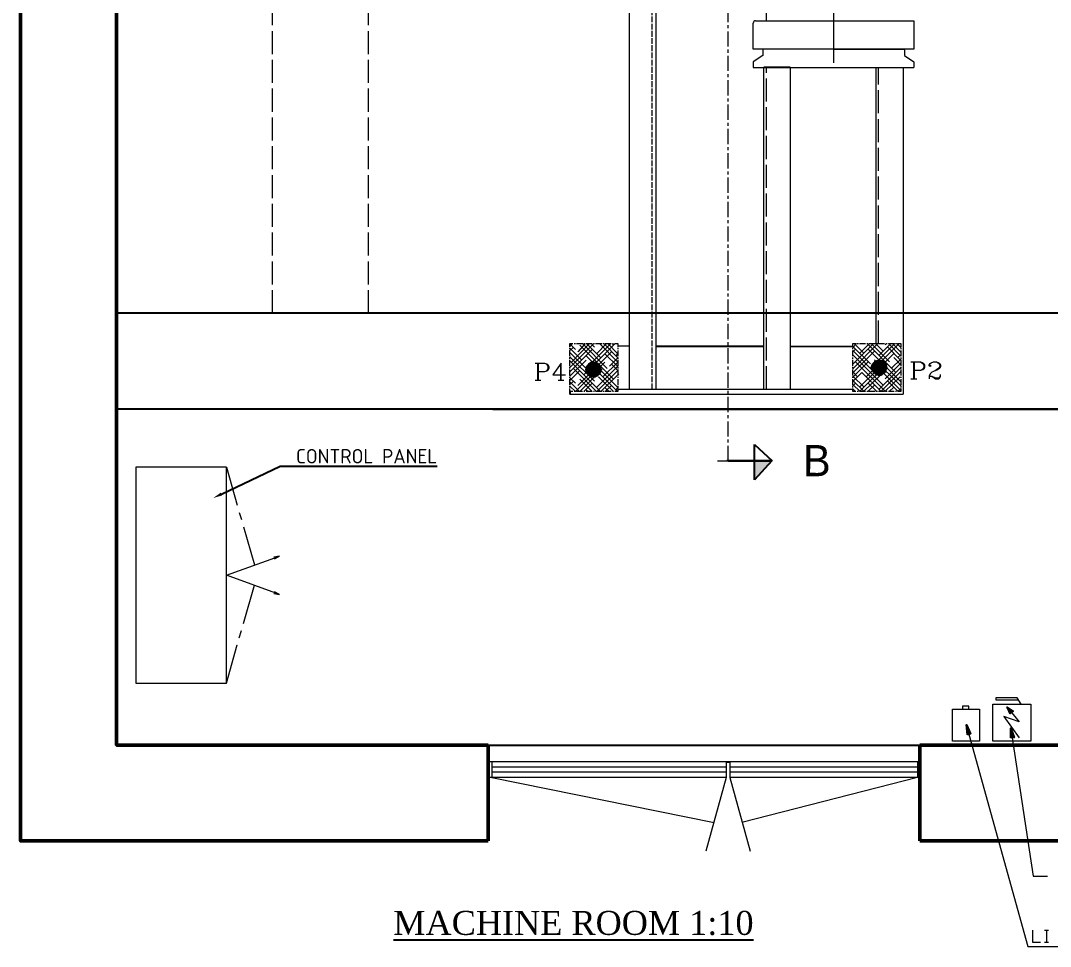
# Model space of a CAD drawing. Header units: millimetres. Extents: x -665 to 1025160, y -28012 to 4210.
# Drawn here: x 17002 to 19149, y -3824 to -1895 of the extents above; entities that cross this region are included whole.
import ezdxf
from ezdxf import colors
from ezdxf.entities.mleader import LeaderData, LeaderLine
from ezdxf.math import Vec2, Vec3

# ---------------------------------------------------------------- set-up
doc = ezdxf.new("R2010")
doc.units = ezdxf.units.MM
doc.linetypes.add('$0$ACAD_ISO02W100', pattern=[15, 12, -3])
doc.linetypes.add('$0$CENTER', pattern=[50.8, 31.75, -6.35, 6.35, -6.35])
for name, color, linetype, lineweight in [('$0$Car', 3, 'Continuous', 18), ('$0$CL', 2, '$0$CENTER', 0), ('$0$DL', 8, '$0$ACAD_ISO02W100', 0), ('$0$Wall', 1, 'Continuous', 50)]:
    doc.layers.add(name, color=color, linetype=linetype, lineweight=lineweight)
doc.styles.add('$0$nassar2', font='cent.shx', dxfattribs={"height": 60})

msp = doc.modelspace()

# ---------------------------------------------------------------- hatches: boundary and pattern name
at = {"layer": '$0$Car', "lineweight": 25, "ltscale": 4, "transparency": 16777216}
h = msp.add_hatch(color=256, dxfattribs=at)
h.dxf.hatch_style = 1
h.paths.add_polyline_path([(18531.899, -2812.181), (18532.007, -2851.569), (18568.429, -2812.08)])
at = {"true_color": 0x000007}
h = msp.add_hatch(color=7, dxfattribs=at)
h.paths.add_polyline_path([(18183.378, -2628.815), (18183.378, -2614.595), (18181.798, -2625.655)])
h.paths.add_polyline_path([(18183.378, -2614.595), (18181.798, -2625.655), (18181.798, -2617.228)])
h = msp.add_hatch(color=7, dxfattribs=at)
h.paths.add_polyline_path([(18181.798, -2625.655), (18181.798, -2617.228), (18181.798, -2623.022)])
h.paths.add_polyline_path([(18181.798, -2617.228), (18181.798, -2623.022), (18181.798, -2620.388)])
h = msp.add_hatch(color=7, dxfattribs=at)
h.paths.add_polyline_path([(18184.958, -2630.922), (18184.958, -2612.488), (18183.378, -2628.815)])
h.paths.add_polyline_path([(18184.958, -2612.488), (18183.378, -2628.815), (18183.378, -2614.595)])
h = msp.add_hatch(color=7, dxfattribs=at)
h.paths.add_polyline_path([(18186.538, -2633.029), (18186.538, -2610.381), (18184.958, -2630.922)])
h.paths.add_polyline_path([(18186.538, -2610.381), (18184.958, -2630.922), (18184.958, -2612.488)])
h = msp.add_hatch(color=7, dxfattribs=at)
h.paths.add_polyline_path([(18189.171, -2634.609), (18189.171, -2608.801), (18186.538, -2633.029)])
h.paths.add_polyline_path([(18189.171, -2608.801), (18186.538, -2633.029), (18186.538, -2610.381)])
h = msp.add_hatch(color=7, dxfattribs=at)
h.paths.add_polyline_path([(18191.805, -2635.662), (18191.805, -2607.221), (18189.171, -2634.609)])
h.paths.add_polyline_path([(18191.805, -2607.221), (18189.171, -2634.609), (18189.171, -2608.801)])
h = msp.add_hatch(color=7, dxfattribs=at)
h.paths.add_polyline_path([(18194.438, -2636.189), (18194.438, -2606.695), (18191.805, -2635.662)])
h.paths.add_polyline_path([(18194.438, -2606.695), (18191.805, -2635.662), (18191.805, -2607.221)])
h = msp.add_hatch(color=7, dxfattribs=at)
h.paths.add_polyline_path([(18197.072, -2636.716), (18197.072, -2606.695), (18194.438, -2636.189)])
h.paths.add_polyline_path([(18197.072, -2606.695), (18194.438, -2636.189), (18194.438, -2606.695)])
h = msp.add_hatch(color=7, dxfattribs=at)
h.paths.add_polyline_path([(18200.232, -2636.189), (18200.232, -2607.221), (18197.072, -2636.716)])
h.paths.add_polyline_path([(18200.232, -2607.221), (18197.072, -2636.716), (18197.072, -2606.695)])
h = msp.add_hatch(color=7, dxfattribs=at)
h.paths.add_polyline_path([(18202.865, -2635.136), (18202.865, -2608.275), (18200.232, -2636.189)])
h.paths.add_polyline_path([(18202.865, -2608.275), (18200.232, -2636.189), (18200.232, -2607.221)])
h = msp.add_hatch(color=7, dxfattribs=at)
h.paths.add_polyline_path([(18205.499, -2633.556), (18205.499, -2609.328), (18202.865, -2635.136)])
h.paths.add_polyline_path([(18205.499, -2609.328), (18202.865, -2635.136), (18202.865, -2608.275)])
h = msp.add_hatch(color=7, dxfattribs=at)
h.paths.add_polyline_path([(18207.079, -2631.976), (18207.079, -2610.908), (18205.499, -2633.556)])
h.paths.add_polyline_path([(18207.079, -2610.908), (18205.499, -2633.556), (18205.499, -2609.328)])
h = msp.add_hatch(color=7, dxfattribs=at)
h.paths.add_polyline_path([(18209.185, -2629.869), (18209.185, -2613.541), (18207.079, -2631.976)])
h.paths.add_polyline_path([(18209.185, -2613.541), (18207.079, -2631.976), (18207.079, -2610.908)])
h = msp.add_hatch(color=7, dxfattribs=at)
h.paths.add_polyline_path([(18210.239, -2627.235), (18210.239, -2616.175), (18209.185, -2629.869)])
h.paths.add_polyline_path([(18210.239, -2616.175), (18209.185, -2629.869), (18209.185, -2613.541)])
h = msp.add_hatch(color=7, dxfattribs=at)
h.paths.add_polyline_path([(18211.292, -2624.602), (18211.292, -2618.808), (18210.239, -2627.235)])
h.paths.add_polyline_path([(18211.292, -2618.808), (18210.239, -2627.235), (18210.239, -2616.175)])
for points in [[(18211.819, -2621.442), (18211.292, -2624.602), (18211.292, -2618.808)], [(18806.451, -2617.755), (18806.451, -2620.388), (18806.451, -2614.595)], [(19062.689, -3334.15), (19065.849, -3334.15), (19066.376, -3334.15)], [(19065.849, -3334.15), (19071.116, -3334.15), (19066.376, -3334.15)], [(18975.785, -3383.132), (18973.679, -3362.591), (18982.106, -3381.025)], [(19066.376, -3389.452), (19066.376, -3369.438), (19073.223, -3388.399)]]:
    msp.add_hatch(color=7, dxfattribs=at).paths.add_polyline_path(points)
h = msp.add_hatch(color=7, dxfattribs=at)
h.paths.add_polyline_path([(18777.483, -2621.968), (18777.483, -2613.541), (18776.429, -2619.335)])
h.paths.add_polyline_path([(18777.483, -2613.541), (18776.429, -2619.335), (18776.429, -2616.175)])
h = msp.add_hatch(color=7, dxfattribs=at)
h.paths.add_polyline_path([(18778.536, -2624.602), (18778.536, -2610.908), (18777.483, -2621.968)])
h.paths.add_polyline_path([(18778.536, -2610.908), (18777.483, -2621.968), (18777.483, -2613.541)])
h = msp.add_hatch(color=7, dxfattribs=at)
h.paths.add_polyline_path([(18780.116, -2626.709), (18780.116, -2608.275), (18778.536, -2624.602)])
h.paths.add_polyline_path([(18780.116, -2608.275), (18778.536, -2624.602), (18778.536, -2610.908)])
h = msp.add_hatch(color=7, dxfattribs=at)
h.paths.add_polyline_path([(18782.223, -2628.815), (18782.223, -2606.168), (18780.116, -2626.709)])
h.paths.add_polyline_path([(18782.223, -2606.168), (18780.116, -2626.709), (18780.116, -2608.275)])
h = msp.add_hatch(color=7, dxfattribs=at)
h.paths.add_polyline_path([(18783.803, -2630.396), (18783.803, -2604.588), (18782.223, -2628.815)])
h.paths.add_polyline_path([(18783.803, -2604.588), (18782.223, -2628.815), (18782.223, -2606.168)])
h = msp.add_hatch(color=7, dxfattribs=at)
h.paths.add_polyline_path([(18786.963, -2631.976), (18786.963, -2603.534), (18783.803, -2630.396)])
h.paths.add_polyline_path([(18786.963, -2603.534), (18783.803, -2630.396), (18783.803, -2604.588)])
h = msp.add_hatch(color=7, dxfattribs=at)
h.paths.add_polyline_path([(18789.597, -2632.502), (18789.597, -2603.008), (18786.963, -2631.976)])
h.paths.add_polyline_path([(18789.597, -2603.008), (18786.963, -2631.976), (18786.963, -2603.534)])
h = msp.add_hatch(color=7, dxfattribs=at)
h.paths.add_polyline_path([(18792.23, -2632.502), (18792.23, -2602.481), (18789.597, -2632.502)])
h.paths.add_polyline_path([(18792.23, -2602.481), (18789.597, -2632.502), (18789.597, -2603.008)])
h = msp.add_hatch(color=7, dxfattribs=at)
h.paths.add_polyline_path([(18795.39, -2632.502), (18795.39, -2603.008), (18792.23, -2632.502)])
h.paths.add_polyline_path([(18795.39, -2603.008), (18792.23, -2632.502), (18792.23, -2602.481)])
h = msp.add_hatch(color=7, dxfattribs=at)
h.paths.add_polyline_path([(18798.024, -2631.449), (18798.024, -2604.061), (18795.39, -2632.502)])
h.paths.add_polyline_path([(18798.024, -2604.061), (18795.39, -2632.502), (18795.39, -2603.008)])
h = msp.add_hatch(color=7, dxfattribs=at)
h.paths.add_polyline_path([(18800.13, -2629.869), (18800.13, -2605.114), (18798.024, -2631.449)])
h.paths.add_polyline_path([(18800.13, -2605.114), (18798.024, -2631.449), (18798.024, -2604.061)])
h = msp.add_hatch(color=7, dxfattribs=at)
h.paths.add_polyline_path([(18802.764, -2627.762), (18802.764, -2607.221), (18800.13, -2629.869)])
h.paths.add_polyline_path([(18802.764, -2607.221), (18800.13, -2629.869), (18800.13, -2605.114)])
h = msp.add_hatch(color=7, dxfattribs=at)
h.paths.add_polyline_path([(18804.344, -2625.655), (18804.344, -2609.855), (18802.764, -2627.762)])
h.paths.add_polyline_path([(18804.344, -2609.855), (18802.764, -2627.762), (18802.764, -2607.221)])
h = msp.add_hatch(color=7, dxfattribs=at)
h.paths.add_polyline_path([(18805.397, -2623.022), (18805.397, -2611.961), (18804.344, -2625.655)])
h.paths.add_polyline_path([(18805.397, -2611.961), (18804.344, -2625.655), (18804.344, -2609.855)])
h = msp.add_hatch(color=7, dxfattribs=at)
h.paths.add_polyline_path([(18806.451, -2620.388), (18806.451, -2614.595), (18805.397, -2623.022)])
h.paths.add_polyline_path([(18806.451, -2614.595), (18805.397, -2623.022), (18805.397, -2611.961)])
h = msp.add_hatch(color=7, dxfattribs=at)
h.paths.add_polyline_path([(19071.116, -3334.15), (19059.002, -3325.723), (19065.849, -3334.15)])
h.paths.add_polyline_path([(19059.002, -3325.723), (19065.849, -3334.15), (19062.689, -3334.15)])
h = msp.add_hatch(color=7, dxfattribs=at)
h.paths.add_polyline_path([(19062.689, -3334.15), (19066.376, -3334.15)])
h.paths.add_polyline_path([(19062.689, -3334.15), (19066.376, -3334.15), (19064.796, -3338.89)])

# ---------------------------------------------------------------- linework, layer by layer
at = {"layer": '$0$Car', "lineweight": 25, "ltscale": 4}
for p, q in [((18532.007, -2851.569), (18531.805, -2778.067)), ((18531.805, -2778.067), (18568.546, -2811.954)), ((18565.823, -2812.08), (18474.643, -2812.331)), ((18477.25, -2812.331), (18568.429, -2812.08)), ((18568.429, -2812.08), (18532.007, -2851.569))]:
    msp.add_line(p, q, dxfattribs=at)
at = {"layer": '$0$Car', "ltscale": 4}
msp.add_line((18455.111, -2812.181), (18531.899, -2812.181), dxfattribs=at)
at = {"layer": '$0$CL'}
msp.add_line((18476.91, -2812.325), (18476.91, -405.67), dxfattribs=at)
at = {"layer": '$0$DL', "ltscale": 4}
for p, q in [((17526.91, -2504.378), (17526.91, -704.378)), ((17726.91, -2504.378), (17726.91, -704.378)), ((18790.69, -2567.72), (18790.69, -1992.231))]:
    msp.add_line(p, q, dxfattribs=at)
at = {"layer": '$0$DL'}
msp.add_lwpolyline([(18318.404, -2663.05), (18319.178, -545.717)], dxfattribs=at)
at = {"layer": '$0$DL', "ltscale": 4}
msp.add_lwpolyline([(18556.927, -2663.05), (18556.927, -1992.231)], dxfattribs=at)
at = {"layer": '$0$Wall'}
for p, q in [((17976.819, -3404.378), (17976.819, -3604.378)), ((18876.93, -3404.378), (18876.93, -3604.378)), ((18876.93, -3604.378), (19751.91, -3604.378))]:
    msp.add_line(p, q, dxfattribs=at)
for points in [[(19751.91, -3604.378), (19951.91, -3604.378), (19951.91, -500.676), (17001.91, -500.676), (17001.91, -3604.378), (17976.91, -3604.378)], [(18876.93, -3404.378), (19751.91, -3404.378), (19751.91, -704.378), (17201.91, -704.378), (17201.91, -3404.378), (17976.91, -3404.378)]]:
    msp.add_lwpolyline(points, dxfattribs=at)
for p, q in [((18606.435, -1992.231), (18551.66, -1992.231)), ((18326.637, -2572.986), (18551.66, -2573.275)), ((18606.435, -2573.346), (18736.928, -2573.513)), ((18147.036, -2667.79), (18147.036, -2673.057)), ((17976.819, -3404.378), (18876.93, -3404.378)), ((18472.959, -3439.524), (18480.86, -3439.524))]:
    msp.add_line(p, q)
at = {"color": 7, "linetype": 'Continuous', "lineweight": 20}
for points in [[(18271.528, -2663.05), (18271.703, -545.717)], [(18327.114, -545.717), (18326.344, -2663.05)], [(18551.66, -2663.05), (18551.66, -1992.231)], [(18606.435, -1992.231), (18606.435, -2663.05)], [(18785.91, -2567.72), (18785.91, -1992.231)], [(18842.305, -1992.231), (18842.305, -2673.057), (18842.305, -2673.057)], [(18271.861, -2572.986), (18247.107, -2572.986)], [(18095.525, -2608.897), (18095.656, -2608.766)], [(18079.724, -2624.698), (18081.304, -2623.118)]]:
    msp.add_lwpolyline(points, dxfattribs=at)
at = {"color": 7, "linetype": 'Continuous', "lineweight": 20, "true_color": 0x000007}
for points in [[(18556.966, -1894.794), (18556.966, -1793.669), (18556.966, -1793.669)], [(18696.539, -1868.986), (18696.539, -1931.135), (18696.539, -1931.135)], [(18529.052, -1954.31), (18529.052, -1899.534), (18529.052, -1899.534)], [(18534.319, -1894.794), (18536.952, -1894.794), (18536.952, -1894.794)], [(18536.952, -1894.794), (18856.652, -1894.794), (18856.652, -1894.794)], [(18856.652, -1894.794), (18864.026, -1894.794), (18864.026, -1894.794)], [(18864.026, -1894.794), (18864.026, -1954.31), (18864.026, -1954.31)], [(18696.539, -1913.249), (18696.539, -1982.772), (18696.539, -1982.772)], [(18696.539, -1943.776), (18696.539, -1956.416), (18696.539, -1956.416)], [(18864.026, -1954.31), (18529.052, -1954.31), (18529.052, -1954.31)], [(18549.593, -1967.477), (18529.052, -1980.644), (18529.052, -1980.644)], [(18549.593, -1954.31), (18549.593, -1967.477), (18549.593, -1967.477)], [(18696.539, -1954.31), (18549.593, -1954.31), (18549.593, -1954.31)], [(18696.539, -1954.31), (18844.538, -1954.31), (18844.538, -1954.31)], [(18844.538, -1954.31), (18844.538, -1967.477), (18864.026, -1980.644)], [(18529.052, -1980.644), (18529.052, -1992.231), (18529.052, -1992.231)], [(18529.052, -1992.231), (18864.026, -1992.231), (18864.026, -1992.231)], [(18864.026, -1980.644), (18864.026, -1992.231), (18864.026, -1992.231)], [(18197.072, -2567.72), (18147.036, -2617.755), (18147.036, -2617.755)], [(18152.83, -2567.72), (18147.036, -2573.513), (18147.036, -2573.513)], [(18147.036, -2574.566), (18147.036, -2567.72), (18147.036, -2567.72)], [(18147.036, -2567.72), (18153.356, -2567.72), (18153.356, -2567.72)], [(18147.036, -2568.246), (18158.623, -2579.833), (18158.623, -2579.833)], [(18154.41, -2575.093), (18147.036, -2582.467), (18147.036, -2582.467)], [(18188.118, -2567.72), (18150.196, -2606.168), (18150.196, -2606.168)], [(18155.99, -2567.72), (18158.623, -2567.72), (18158.623, -2567.72)], [(18160.73, -2567.72), (18173.371, -2567.72), (18173.371, -2567.72)], [(18179.164, -2567.72), (18163.364, -2584.574), (18163.364, -2584.574)], [(18167.577, -2570.88), (18238.153, -2641.983), (18238.153, -2641.983)], [(18173.371, -2567.72), (18224.986, -2619.335), (18224.986, -2619.335)], [(18176.004, -2567.72), (18178.111, -2567.72), (18178.111, -2567.72)], [(18241.313, -2567.72), (18176.531, -2633.029), (18176.531, -2633.029)], [(18180.744, -2567.72), (18193.385, -2567.72), (18193.385, -2567.72)], [(18181.798, -2567.72), (18211.819, -2597.741), (18211.819, -2597.741)], [(18232.36, -2567.72), (18189.698, -2610.908), (18189.698, -2610.908)], [(18191.278, -2567.72), (18198.652, -2575.093), (18198.652, -2575.093)], [(18196.018, -2567.72), (18198.652, -2567.72), (18198.652, -2567.72)], [(18200.758, -2567.72), (18213.399, -2567.72), (18213.399, -2567.72)], [(18223.406, -2567.72), (18202.865, -2588.787), (18202.865, -2588.787)], [(18208.659, -2567.72), (18247.107, -2606.168), (18247.107, -2606.168)], [(18216.032, -2567.72), (18218.666, -2567.72), (18218.666, -2567.72)], [(18217.612, -2567.72), (18247.107, -2597.741), (18247.107, -2597.741)], [(18220.773, -2567.72), (18233.413, -2567.72), (18233.413, -2567.72)], [(18226.566, -2567.72), (18247.107, -2588.787), (18247.107, -2588.787)], [(18235.52, -2567.72), (18238.153, -2570.88), (18238.153, -2570.88)], [(18236.047, -2567.72), (18238.153, -2567.72), (18238.153, -2567.72)], [(18240.787, -2567.72), (18247.107, -2567.72), (18247.107, -2567.72)], [(18247.107, -2567.72), (18247.107, -2574.566), (18247.107, -2574.566)], [(18789.07, -2567.72), (18736.928, -2620.388), (18736.928, -2620.388)], [(18744.828, -2567.72), (18736.928, -2576.147), (18736.928, -2576.147)], [(18736.928, -2567.72), (18743.248, -2567.72), (18743.248, -2567.72)], [(18736.928, -2574.566), (18736.928, -2567.72), (18736.928, -2567.72)], [(18736.928, -2573.513), (18773.796, -2609.855), (18773.796, -2609.855)], [(18780.116, -2567.72), (18737.981, -2609.855), (18737.981, -2609.855)], [(18740.088, -2567.72), (18760.629, -2588.26), (18760.629, -2588.26)], [(18745.881, -2567.72), (18748.515, -2567.72), (18748.515, -2567.72)], [(18771.689, -2567.72), (18751.148, -2588.26), (18751.148, -2588.26)], [(18751.148, -2567.72), (18763.262, -2567.72), (18763.262, -2567.72)], [(18833.312, -2567.72), (18764.842, -2636.716), (18764.842, -2636.716)], [(18765.896, -2567.72), (18768.002, -2567.72), (18768.002, -2567.72)], [(18766.949, -2567.72), (18826.465, -2627.762), (18826.465, -2627.762)], [(18770.636, -2567.72), (18783.276, -2567.72), (18783.276, -2567.72)], [(18775.376, -2567.72), (18813.298, -2605.641), (18813.298, -2605.641)], [(18824.358, -2567.72), (18778.009, -2614.595), (18778.009, -2614.595)], [(18784.33, -2567.72), (18800.13, -2583.52), (18800.13, -2583.52)], [(18785.91, -2567.72), (18788.543, -2567.72), (18788.543, -2567.72)], [(18790.65, -2567.72), (18803.29, -2567.72), (18803.29, -2567.72)], [(18815.931, -2567.72), (18791.177, -2592.474), (18791.177, -2592.474)], [(18806.977, -2567.72), (18804.344, -2570.353), (18804.344, -2570.353)], [(18805.924, -2567.72), (18808.557, -2567.72), (18808.557, -2567.72)], [(18809.084, -2574.566), (18836.999, -2603.008), (18836.999, -2603.008)], [(18811.191, -2567.72), (18836.999, -2594.054), (18836.999, -2594.054)], [(18811.191, -2567.72), (18823.305, -2567.72), (18823.305, -2567.72)], [(18819.618, -2567.72), (18836.999, -2585.627), (18836.999, -2585.627)], [(18825.938, -2567.72), (18828.045, -2567.72), (18828.045, -2567.72)], [(18828.572, -2567.72), (18836.999, -2576.147), (18836.999, -2576.147)], [(18830.678, -2567.72), (18836.999, -2567.72), (18836.999, -2567.72)], [(18836.999, -2567.72), (18836.999, -2574.566), (18836.999, -2574.566)], [(18147.036, -2579.307), (18147.036, -2576.673), (18147.036, -2576.673)], [(18147.036, -2577.2), (18171.791, -2601.954), (18171.791, -2601.954)], [(18193.911, -2579.833), (18147.036, -2626.709), (18147.036, -2626.709)], [(18147.036, -2594.054), (18147.036, -2581.94), (18147.036, -2581.94)], [(18147.036, -2586.154), (18184.958, -2624.075), (18184.958, -2624.075)], [(18147.036, -2595.107), (18198.652, -2646.196), (18198.652, -2646.196)], [(18147.036, -2599.321), (18147.036, -2596.687), (18147.036, -2596.687)], [(18233.94, -2584.574), (18163.364, -2655.15), (18163.364, -2655.15)], [(18180.744, -2593.001), (18247.107, -2659.363), (18247.107, -2659.363)], [(18220.246, -2588.787), (18247.107, -2615.648), (18247.107, -2615.648)], [(18247.107, -2597.741), (18229.726, -2615.122), (18229.726, -2615.122)], [(18247.107, -2588.26), (18242.894, -2593.001), (18242.894, -2593.001)], [(18247.107, -2576.673), (18247.107, -2579.307), (18247.107, -2579.307)], [(18247.107, -2581.94), (18247.107, -2594.054), (18247.107, -2594.054)], [(18247.107, -2596.687), (18247.107, -2599.321), (18247.107, -2599.321)], [(18736.928, -2579.307), (18736.928, -2576.673), (18736.928, -2576.673)], [(18742.721, -2579.307), (18736.928, -2584.574), (18736.928, -2584.574)], [(18736.928, -2594.054), (18736.928, -2581.94), (18736.928, -2581.94)], [(18736.928, -2582.467), (18786.963, -2632.502), (18786.963, -2632.502)], [(18782.223, -2583.52), (18736.928, -2628.815), (18736.928, -2628.815)], [(18736.928, -2591.421), (18800.13, -2654.097), (18800.13, -2654.097)], [(18736.928, -2599.321), (18736.928, -2596.687), (18736.928, -2596.687)], [(18822.251, -2588.26), (18751.148, -2658.837), (18751.148, -2658.837)], [(18769.056, -2579.307), (18836.999, -2647.25), (18836.999, -2647.25)], [(18822.251, -2596.687), (18836.999, -2611.961), (18836.999, -2611.961)], [(18836.999, -2590.894), (18830.678, -2596.687), (18830.678, -2596.687)], [(18836.999, -2576.673), (18836.999, -2579.307), (18836.999, -2579.307)], [(18836.999, -2581.94), (18836.999, -2594.054), (18836.999, -2594.054)], [(18836.999, -2596.687), (18836.999, -2599.321), (18836.999, -2599.321)], [(18074.457, -2608.371), (18094.471, -2608.371), (18099.211, -2609.951), (18101.318, -2611.531), (18102.898, -2615.218), (18102.898, -2619.958), (18101.318, -2623.645), (18099.211, -2625.225), (18094.471, -2626.805), (18081.304, -2626.805)], [(18079.724, -2608.371), (18079.724, -2643.659), (18079.724, -2643.659)], [(18081.304, -2608.371), (18081.304, -2643.659), (18081.304, -2643.659)], [(18094.471, -2608.371), (18097.631, -2609.951), (18099.211, -2611.531), (18101.318, -2615.218), (18101.318, -2619.958), (18099.211, -2623.645), (18097.631, -2625.225), (18094.471, -2626.805)], [(18129.233, -2643.659), (18129.233, -2608.371), (18111.325, -2633.125), (18137.66, -2633.125)], [(18127.653, -2611.531), (18127.653, -2643.659), (18127.653, -2643.659)], [(18147.036, -2614.595), (18147.036, -2601.428), (18147.036, -2601.428)], [(18180.744, -2601.954), (18147.036, -2635.662), (18147.036, -2635.662)], [(18147.036, -2603.534), (18211.292, -2667.79), (18211.292, -2667.79)], [(18147.036, -2619.335), (18147.036, -2616.702), (18147.036, -2616.702)], [(18154.41, -2619.335), (18202.338, -2667.79), (18202.338, -2667.79)], [(18220.246, -2606.168), (18159.15, -2667.79), (18159.15, -2667.79)], [(18193.911, -2615.122), (18246.58, -2667.79), (18246.58, -2667.79)], [(18196.545, -2621.442), (18196.545, -2603.534), (18196.545, -2603.534)], [(18247.107, -2615.122), (18202.865, -2659.363), (18202.865, -2659.363)], [(18247.107, -2606.168), (18216.032, -2637.242), (18216.032, -2637.242)], [(18233.94, -2610.908), (18247.107, -2624.075), (18247.107, -2624.075)], [(18247.107, -2601.428), (18247.107, -2614.595), (18247.107, -2614.595)], [(18247.107, -2616.702), (18247.107, -2619.335), (18247.107, -2619.335)], [(18736.928, -2614.595), (18736.928, -2601.428), (18736.928, -2601.428)], [(18769.056, -2605.641), (18736.928, -2637.769), (18736.928, -2637.769)], [(18736.928, -2619.335), (18736.928, -2616.702), (18736.928, -2616.702)], [(18742.721, -2605.641), (18804.871, -2667.79), (18804.871, -2667.79)], [(18809.084, -2609.855), (18751.148, -2667.79), (18751.148, -2667.79)], [(18791.703, -2617.755), (18773.796, -2617.755), (18773.796, -2617.755)], [(18782.223, -2601.428), (18836.999, -2655.677), (18836.999, -2655.677)], [(18802.764, -2619.862), (18802.764, -2606.695), (18789.597, -2606.695)], [(18836.999, -2617.228), (18791.177, -2663.577), (18791.177, -2663.577)], [(18791.703, -2635.662), (18791.703, -2617.755), (18791.703, -2599.848)], [(18791.703, -2617.755), (18809.611, -2617.755), (18809.611, -2617.755)], [(18836.999, -2608.275), (18804.344, -2640.929), (18804.344, -2640.929)], [(18836.999, -2599.848), (18817.511, -2618.808), (18817.511, -2618.808)], [(18835.418, -2618.808), (18836.999, -2620.388), (18836.999, -2620.388)], [(18836.999, -2601.428), (18836.999, -2614.595), (18836.999, -2614.595)], [(18836.999, -2616.702), (18836.999, -2619.335), (18836.999, -2619.335)], [(18858.037, -2605.616), (18878.051, -2605.616), (18883.318, -2607.722), (18884.898, -2609.303), (18886.478, -2612.463), (18886.478, -2617.203), (18884.898, -2620.89), (18883.318, -2622.47), (18878.051, -2624.05), (18864.883, -2624.05)], [(18863.303, -2605.616), (18863.303, -2640.904), (18863.303, -2640.904)], [(18864.883, -2605.616), (18864.883, -2640.904), (18864.883, -2640.904)], [(18878.051, -2605.616), (18881.211, -2607.722), (18883.318, -2609.303), (18884.898, -2612.463), (18884.898, -2617.203), (18883.318, -2620.89), (18881.211, -2622.47), (18878.051, -2624.05)], [(18898.065, -2612.463), (18900.172, -2614.043), (18898.065, -2615.623), (18896.485, -2614.043), (18896.485, -2612.463), (18898.065, -2609.303), (18900.172, -2607.722), (18904.912, -2605.616), (18911.232, -2605.616), (18916.499, -2607.722), (18918.079, -2609.303), (18919.659, -2612.463), (18919.659, -2615.623), (18918.079, -2618.783), (18913.339, -2622.47), (18904.912, -2625.63), (18901.752, -2627.21), (18898.065, -2630.897), (18896.485, -2635.637), (18896.485, -2640.904)], [(18911.232, -2605.616), (18914.919, -2607.722), (18916.499, -2609.303), (18918.079, -2612.463), (18918.079, -2615.623), (18916.499, -2618.783), (18911.232, -2622.47), (18904.912, -2625.63)], [(18147.036, -2634.082), (18147.036, -2621.968), (18147.036, -2621.968)], [(18167.577, -2624.075), (18147.036, -2644.616), (18147.036, -2644.616)], [(18147.036, -2639.349), (18147.036, -2636.716), (18147.036, -2636.716)], [(18147.036, -2638.823), (18158.623, -2650.41), (18158.623, -2650.41)], [(18207.079, -2628.815), (18168.104, -2667.79), (18168.104, -2667.79)], [(18178.637, -2621.442), (18196.545, -2621.442), (18196.545, -2639.876)], [(18196.545, -2621.442), (18214.452, -2621.442), (18214.452, -2621.442)], [(18247.107, -2624.075), (18203.392, -2667.79), (18203.392, -2667.79)], [(18207.079, -2637.242), (18238.153, -2667.79), (18238.153, -2667.79)], [(18247.107, -2633.029), (18211.819, -2667.79), (18211.819, -2667.79)], [(18247.107, -2621.968), (18247.107, -2634.082), (18247.107, -2634.082)], [(18247.107, -2633.029), (18249.214, -2630.922), (18249.214, -2630.922)], [(18247.107, -2636.716), (18247.107, -2639.349), (18247.107, -2639.349)], [(18736.928, -2634.082), (18736.928, -2621.968), (18736.928, -2621.968)], [(18736.928, -2626.709), (18746.935, -2636.716), (18746.935, -2636.716)], [(18755.888, -2627.762), (18736.928, -2646.723), (18736.928, -2646.723)], [(18736.928, -2635.662), (18760.629, -2658.837), (18760.629, -2658.837)], [(18736.928, -2639.349), (18736.928, -2636.716), (18736.928, -2636.716)], [(18755.888, -2627.762), (18795.917, -2667.79), (18795.917, -2667.79)], [(18795.39, -2632.502), (18759.575, -2667.79), (18759.575, -2667.79)], [(18795.39, -2623.549), (18836.999, -2665.157), (18836.999, -2665.157)], [(18836.999, -2626.182), (18795.39, -2667.79), (18795.39, -2667.79)], [(18835.418, -2636.716), (18803.817, -2667.79), (18803.817, -2667.79)], [(18836.999, -2621.968), (18836.999, -2634.082), (18836.999, -2634.082)], [(18836.999, -2636.716), (18836.999, -2639.349), (18836.999, -2639.349)], [(18896.485, -2637.744), (18898.065, -2635.637), (18901.752, -2635.637), (18909.652, -2639.324), (18914.919, -2639.324), (18918.079, -2637.744), (18919.659, -2635.637)], [(18901.752, -2635.637), (18909.652, -2640.904), (18916.499, -2640.904), (18918.079, -2639.324), (18919.659, -2635.637), (18919.659, -2632.477)], [(18074.457, -2643.659), (18086.571, -2643.659), (18086.571, -2643.659)], [(18122.912, -2643.659), (18134.5, -2643.659), (18134.5, -2643.659)], [(18147.036, -2654.097), (18147.036, -2641.983), (18147.036, -2641.983)], [(18154.41, -2646.196), (18147.036, -2653.043), (18147.036, -2653.043)], [(18147.036, -2647.776), (18167.05, -2667.79), (18167.05, -2667.79)], [(18147.036, -2656.73), (18158.623, -2667.79), (18158.623, -2667.79)], [(18147.036, -2659.363), (18147.036, -2656.73), (18147.036, -2656.73)], [(18147.036, -2667.79), (18147.036, -2661.47), (18147.036, -2661.47)], [(18167.577, -2641.983), (18193.911, -2667.79), (18193.911, -2667.79)], [(18193.911, -2650.41), (18176.531, -2667.79), (18176.531, -2667.79)], [(18220.246, -2659.363), (18229.2, -2667.79), (18229.2, -2667.79)], [(18233.94, -2655.15), (18220.773, -2667.79), (18220.773, -2667.79)], [(18247.107, -2659.363), (18242.894, -2664.104), (18242.894, -2664.104)], [(18247.107, -2641.983), (18247.107, -2654.097), (18247.107, -2654.097)], [(18247.107, -2656.73), (18247.107, -2659.363), (18247.107, -2659.363)], [(18247.107, -2661.47), (18247.107, -2667.79), (18247.107, -2667.79)], [(18736.928, -2654.097), (18736.928, -2641.983), (18736.928, -2641.983)], [(18736.928, -2644.616), (18760.629, -2667.79), (18760.629, -2667.79)], [(18742.721, -2649.883), (18736.928, -2655.677), (18736.928, -2655.677)], [(18736.928, -2653.043), (18752.202, -2667.79), (18752.202, -2667.79)], [(18736.928, -2659.363), (18736.928, -2656.73), (18736.928, -2656.73)], [(18736.928, -2667.79), (18736.928, -2661.47), (18736.928, -2661.47)], [(18736.928, -2661.997), (18742.721, -2667.79), (18742.721, -2667.79)], [(18782.223, -2654.097), (18768.529, -2667.79), (18768.529, -2667.79)], [(18769.056, -2649.883), (18786.963, -2667.79), (18786.963, -2667.79)], [(18809.084, -2645.669), (18831.732, -2667.79), (18831.732, -2667.79)], [(18822.251, -2658.837), (18812.771, -2667.79), (18812.771, -2667.79)], [(18836.999, -2661.47), (18830.678, -2667.79), (18830.678, -2667.79)], [(18836.999, -2641.983), (18836.999, -2654.097), (18836.999, -2654.097)], [(18836.999, -2656.73), (18836.999, -2659.363), (18836.999, -2659.363)], [(18836.999, -2661.47), (18836.999, -2667.79), (18836.999, -2667.79)], [(18858.037, -2640.904), (18870.15, -2640.904), (18870.15, -2640.904)], [(18147.036, -2665.684), (18149.67, -2667.79), (18149.67, -2667.79)], [(18153.356, -2667.79), (18147.036, -2667.79), (18147.036, -2667.79)], [(18147.036, -2673.057), (18842.265, -2673.057), (18842.265, -2673.057)], [(18158.623, -2667.79), (18155.99, -2667.79), (18155.99, -2667.79)], [(18173.371, -2667.79), (18160.73, -2667.79), (18160.73, -2667.79)], [(18178.111, -2667.79), (18176.004, -2667.79), (18176.004, -2667.79)], [(18180.744, -2664.104), (18184.958, -2667.79), (18184.958, -2667.79)], [(18193.385, -2667.79), (18180.744, -2667.79), (18180.744, -2667.79)], [(18198.652, -2667.79), (18196.018, -2667.79), (18196.018, -2667.79)], [(18213.399, -2667.79), (18200.758, -2667.79), (18200.758, -2667.79)], [(18218.666, -2667.79), (18216.032, -2667.79), (18216.032, -2667.79)], [(18233.413, -2667.79), (18220.773, -2667.79), (18220.773, -2667.79)], [(18238.153, -2667.79), (18236.047, -2667.79), (18236.047, -2667.79)], [(18247.107, -2667.79), (18240.787, -2667.79), (18240.787, -2667.79)], [(18247.107, -2663.05), (18736.928, -2663.05), (18736.928, -2663.05)], [(18743.248, -2667.79), (18736.928, -2667.79), (18736.928, -2667.79)], [(18748.515, -2667.79), (18745.881, -2667.79), (18745.881, -2667.79)], [(18763.262, -2667.79), (18751.148, -2667.79), (18751.148, -2667.79)], [(18768.002, -2667.79), (18765.896, -2667.79), (18765.896, -2667.79)], [(18783.276, -2667.79), (18770.636, -2667.79), (18770.636, -2667.79)], [(18788.543, -2667.79), (18785.91, -2667.79), (18785.91, -2667.79)], [(18803.29, -2667.79), (18790.65, -2667.79), (18790.65, -2667.79)], [(18808.557, -2667.79), (18805.924, -2667.79), (18805.924, -2667.79)], [(18823.305, -2667.79), (18811.191, -2667.79), (18811.191, -2667.79)], [(18828.045, -2667.79), (18825.938, -2667.79), (18825.938, -2667.79)], [(18836.999, -2667.79), (18830.678, -2667.79), (18830.678, -2667.79)], [(17430.891, -2825.212), (17453.73, -2904.708), (17453.73, -2904.708)], [(17457.683, -2919.641), (17462.514, -2934.574), (17462.514, -2934.574)], [(17466.467, -2949.946), (17489.306, -3029.003), (17489.306, -3029.003)], [(17542.01, -3090.492), (17430.891, -3050.085), (17542.01, -3010.557)], [(17531.03, -3016.266), (17542.01, -3010.557), (17529.712, -3012.753)], [(17466.467, -3151.102), (17489.306, -3071.167), (17489.306, -3071.167)], [(17529.712, -3088.296), (17542.01, -3090.492), (17531.03, -3084.782)], [(17457.683, -3180.968), (17462.514, -3165.596), (17462.514, -3165.596)], [(17430.891, -3275.397), (17453.73, -3195.901), (17453.73, -3195.901)], [(19079.543, -3306.235), (19035.301, -3306.235), (19035.301, -3306.235)], [(19035.301, -3306.235), (19035.301, -3309.922), (19035.301, -3309.922)], [(19087.97, -3319.402), (19079.543, -3306.235), (19079.543, -3306.235)], [(18978.945, -3329.41), (18978.945, -3323.616), (18965.778, -3323.616), (18965.778, -3329.41)], [(19035.301, -3309.922), (19082.176, -3309.922), (19082.176, -3309.922)], [(19059.002, -3325.723), (19083.757, -3355.744), (19051.629, -3344.683)], [(19051.629, -3344.683), (19083.757, -3389.452), (19083.757, -3389.452)], [(18978.945, -3382.078), (19101.543, -3824.136), (19101.543, -3824.136)], [(19069.536, -3389.452), (19112.724, -3678.078), (19142.746, -3678.078)], [(18876.93, -3439.524), (17976.819, -3439.524), (17976.819, -3439.524)], [(17984.192, -3439.524), (17984.192, -3472.179), (17984.192, -3472.179)], [(18472.959, -3450.585), (17984.192, -3450.585), (17984.192, -3450.585)], [(18472.959, -3439.524), (18472.959, -3472.179), (18430.824, -3625.972)], [(18480.86, -3439.524), (18480.86, -3472.179), (18480.86, -3472.179)], [(18872.19, -3450.585), (18480.86, -3450.585), (18480.86, -3450.585)], [(18872.19, -3439.524), (18872.19, -3472.179), (18872.19, -3472.179)], [(18472.959, -3472.179), (17976.819, -3472.179), (17976.819, -3472.179)], [(18472.959, -3461.119), (17984.192, -3461.119), (17984.192, -3461.119)], [(17984.192, -3472.179), (18448.205, -3565.93), (18448.205, -3565.93)], [(18872.19, -3461.119), (18480.86, -3461.119), (18480.86, -3461.119)], [(18876.93, -3472.179), (18480.86, -3472.179), (18480.86, -3472.179)], [(18480.86, -3472.179), (18522.995, -3625.972), (18522.995, -3625.972)], [(18872.19, -3472.179), (18505.614, -3565.93), (18505.614, -3565.93)], [(19111.55, -3790.428), (19111.55, -3815.182), (19128.404, -3815.182)], [(19136.304, -3790.428), (19144.731, -3790.428), (19144.731, -3790.428)], [(19140.518, -3790.428), (19140.518, -3815.182), (19140.518, -3815.182)], [(19136.304, -3815.182), (19144.731, -3815.182), (19144.731, -3815.182)], [(19101.543, -3824.136), (19474.965, -3824.136), (19474.965, -3824.136)]]:
    msp.add_lwpolyline(points, dxfattribs=at)
for points in [[(19751.91, -2504.378), (17201.91, -2504.378)], [(17986.602, -2704.378), (19751.91, -2704.378), (19751.91, -2504.378), (18889.026, -2504.378)], [(18271.528, -2504.378), (18011.602, -2504.378)], [(18529.052, -2504.378), (18326.339, -2504.378)], [(19751.91, -2704.378), (17201.91, -2704.378)]]:
    msp.add_lwpolyline(points)
at = {"color": 7, "linetype": 'Continuous', "lineweight": -2, "true_color": 0x000007}
for points in [[(18183.378, -2628.815), (18183.378, -2614.595), (18181.798, -2625.655)], [(18183.378, -2614.595), (18181.798, -2625.655), (18181.798, -2617.228)], [(18181.798, -2625.655), (18181.798, -2617.228), (18181.798, -2623.022)], [(18181.798, -2617.228), (18181.798, -2623.022), (18181.798, -2620.388)], [(18184.958, -2630.922), (18184.958, -2612.488), (18183.378, -2628.815)], [(18184.958, -2612.488), (18183.378, -2628.815), (18183.378, -2614.595)], [(18186.538, -2633.029), (18186.538, -2610.381), (18184.958, -2630.922)], [(18186.538, -2610.381), (18184.958, -2630.922), (18184.958, -2612.488)], [(18189.171, -2634.609), (18189.171, -2608.801), (18186.538, -2633.029)], [(18189.171, -2608.801), (18186.538, -2633.029), (18186.538, -2610.381)], [(18191.805, -2635.662), (18191.805, -2607.221), (18189.171, -2634.609)], [(18191.805, -2607.221), (18189.171, -2634.609), (18189.171, -2608.801)], [(18194.438, -2636.189), (18194.438, -2606.695), (18191.805, -2635.662)], [(18194.438, -2606.695), (18191.805, -2635.662), (18191.805, -2607.221)], [(18197.072, -2636.716), (18197.072, -2606.695), (18194.438, -2636.189)], [(18197.072, -2606.695), (18194.438, -2636.189), (18194.438, -2606.695)], [(18200.232, -2607.221), (18197.072, -2636.716), (18197.072, -2606.695)], [(18200.232, -2636.189), (18200.232, -2607.221), (18197.072, -2636.716)], [(18202.865, -2608.275), (18200.232, -2636.189), (18200.232, -2607.221)], [(18202.865, -2635.136), (18202.865, -2608.275), (18200.232, -2636.189)], [(18205.499, -2609.328), (18202.865, -2635.136), (18202.865, -2608.275)], [(18205.499, -2633.556), (18205.499, -2609.328), (18202.865, -2635.136)], [(18207.079, -2610.908), (18205.499, -2633.556), (18205.499, -2609.328)], [(18207.079, -2631.976), (18207.079, -2610.908), (18205.499, -2633.556)], [(18209.185, -2613.541), (18207.079, -2631.976), (18207.079, -2610.908)], [(18209.185, -2629.869), (18209.185, -2613.541), (18207.079, -2631.976)], [(18210.239, -2616.175), (18209.185, -2629.869), (18209.185, -2613.541)], [(18210.239, -2627.235), (18210.239, -2616.175), (18209.185, -2629.869)], [(18211.292, -2618.808), (18210.239, -2627.235), (18210.239, -2616.175)], [(18211.292, -2624.602), (18211.292, -2618.808), (18210.239, -2627.235)], [(18211.819, -2621.442), (18211.292, -2624.602), (18211.292, -2618.808)], [(18777.483, -2621.968), (18777.483, -2613.541), (18776.429, -2619.335)], [(18777.483, -2613.541), (18776.429, -2619.335), (18776.429, -2616.175)], [(18778.536, -2624.602), (18778.536, -2610.908), (18777.483, -2621.968)], [(18778.536, -2610.908), (18777.483, -2621.968), (18777.483, -2613.541)], [(18780.116, -2626.709), (18780.116, -2608.275), (18778.536, -2624.602)], [(18780.116, -2608.275), (18778.536, -2624.602), (18778.536, -2610.908)], [(18782.223, -2628.815), (18782.223, -2606.168), (18780.116, -2626.709)], [(18782.223, -2606.168), (18780.116, -2626.709), (18780.116, -2608.275)], [(18783.803, -2630.396), (18783.803, -2604.588), (18782.223, -2628.815)], [(18783.803, -2604.588), (18782.223, -2628.815), (18782.223, -2606.168)], [(18786.963, -2631.976), (18786.963, -2603.534), (18783.803, -2630.396)], [(18786.963, -2603.534), (18783.803, -2630.396), (18783.803, -2604.588)], [(18789.597, -2632.502), (18789.597, -2603.008), (18786.963, -2631.976)], [(18789.597, -2603.008), (18786.963, -2631.976), (18786.963, -2603.534)], [(18792.23, -2632.502), (18792.23, -2602.481), (18789.597, -2632.502)], [(18792.23, -2602.481), (18789.597, -2632.502), (18789.597, -2603.008)], [(18795.39, -2603.008), (18792.23, -2632.502), (18792.23, -2602.481)], [(18795.39, -2632.502), (18795.39, -2603.008), (18792.23, -2632.502)], [(18798.024, -2604.061), (18795.39, -2632.502), (18795.39, -2603.008)], [(18798.024, -2631.449), (18798.024, -2604.061), (18795.39, -2632.502)], [(18800.13, -2605.114), (18798.024, -2631.449), (18798.024, -2604.061)], [(18800.13, -2629.869), (18800.13, -2605.114), (18798.024, -2631.449)], [(18802.764, -2607.221), (18800.13, -2629.869), (18800.13, -2605.114)], [(18802.764, -2627.762), (18802.764, -2607.221), (18800.13, -2629.869)], [(18804.344, -2609.855), (18802.764, -2627.762), (18802.764, -2607.221)], [(18804.344, -2625.655), (18804.344, -2609.855), (18802.764, -2627.762)], [(18805.397, -2611.961), (18804.344, -2625.655), (18804.344, -2609.855)], [(18805.397, -2623.022), (18805.397, -2611.961), (18804.344, -2625.655)], [(18806.451, -2614.595), (18805.397, -2623.022), (18805.397, -2611.961)], [(18806.451, -2620.388), (18806.451, -2614.595), (18805.397, -2623.022)], [(18806.451, -2617.755), (18806.451, -2620.388), (18806.451, -2614.595)], [(19071.116, -3334.15), (19059.002, -3325.723), (19065.849, -3334.15)], [(19059.002, -3325.723), (19065.849, -3334.15), (19062.689, -3334.15)], [(19062.689, -3334.15), (19062.689, -3334.15), (19066.376, -3334.15)], [(19062.689, -3334.15), (19066.376, -3334.15), (19064.796, -3338.89)], [(19062.689, -3334.15), (19065.849, -3334.15), (19066.376, -3334.15)], [(19065.849, -3334.15), (19071.116, -3334.15), (19066.376, -3334.15)], [(18975.785, -3383.132), (18973.679, -3362.591), (18982.106, -3381.025)], [(19066.376, -3389.452), (19066.376, -3369.438), (19073.223, -3388.399)]]:
    msp.add_lwpolyline(points, close=True, dxfattribs=at)
at = {"color": 7, "linetype": 'Continuous', "lineweight": 20, "true_color": 0x000007}
for points in [[(18822.251, -2667.79), (18822.251, -2667.79)], [(17430.891, -2825.212), (17242.033, -2825.212), (17242.033, -3275.397), (17430.891, -3275.397)], [(19107.984, -3396.299), (19028.981, -3396.299), (19028.981, -3319.402), (19107.984, -3319.402)], [(19071.116, -3334.15), (19059.002, -3325.723), (19064.796, -3338.89), (19066.376, -3334.15)], [(19001.066, -3396.299), (18944.711, -3396.299), (18944.711, -3329.41), (19001.066, -3329.41)]]:
    msp.add_lwpolyline(points, close=True, dxfattribs=at)
msp.add_open_spline([(18534.319, -1894.794), (18531.685, -1894.794), (18529.578, -1896.9), (18529.578, -1899.534)], degree=3, dxfattribs=at)
for points in [[(18196.545, -2636.189), (18204.972, -2636.189), (18211.819, -2629.869), (18211.819, -2621.442), (18211.819, -2621.442), (18211.819, -2613.015), (18204.972, -2606.168), (18196.545, -2606.168), (18196.545, -2606.168), (18188.645, -2606.168), (18181.798, -2613.015), (18181.798, -2621.442), (18181.798, -2621.442), (18181.798, -2629.869), (18188.645, -2636.189), (18196.545, -2636.189)], [(18791.703, -2632.502), (18800.13, -2632.502), (18806.977, -2626.182), (18806.977, -2617.755), (18806.977, -2617.755), (18806.977, -2609.328), (18800.13, -2602.481), (18791.703, -2602.481), (18791.703, -2602.481), (18783.803, -2602.481), (18776.956, -2609.328), (18776.956, -2617.755), (18776.956, -2617.755), (18776.956, -2626.182), (18783.803, -2632.502), (18791.703, -2632.502)]]:
    msp.add_open_spline(points, degree=3, knots=[0, 0, 0, 0, 0.0625, 0.0625, 0.0625, 0.062501, 0.125, 0.125, 0.125, 0.125001, 0.1875, 0.1875, 0.1875, 0.187501, 1, 1, 1, 1], dxfattribs=at)

# ---------------------------------------------------------------- texts
at = {"attachment_point": 1}
for s, width, gutter_width, heights, insert, char_height in [('{\\Fdin|c0;\\LCONTROL PANEL}', 659.17336, 1, [0], (17576.115, -2787.44), 30), ('{\\Fcent|c0;\\L\\C6;MACHINE ROOM 1:10}', 2967.5499, 12.5, [224.771], (17779.061, -3750.171), 50)]:
    msp.add_mtext_dynamic_manual_height_columns(s, width=width, gutter_width=gutter_width, heights=heights, dxfattribs=dict(at, insert=insert, char_height=char_height))
at = {"ltscale": 4, "insert": (18691.053, -2779.309), "char_height": 65, "attachment_point": 3, "rotation": 359.727953}
msp.add_mtext_dynamic_manual_height_columns('B', width=315.98199, gutter_width=125, heights=[0], dxfattribs=at)

# ---------------------------------------------------------------- leaders
ml = msp.add_multileader_mtext('Standard')
ml.set_content('', color=256, style='$0$nassar2')
ml.set_leader_properties()
ml.build(insert=Vec2(0, 0))
ml.multileader.update_dxf_attribs({"text_left_attachment_type": 6, "text_right_attachment_type": 6, "arrow_head_size": 19.409})
ctx = ml.context
ctx.base_point, ctx.char_height, ctx.arrow_head_size, ctx.landing_gap_size, ctx.plane_origin = Vec3(17597.067, -2823.44), 60, 19.409, 0.09, Vec3(16597.175, -2963.886)
ctx.left_attachment, ctx.right_attachment = 6, 6
notes = []
notes.append((ctx, [(0, (1, 1, 0), (17542.775, -2823.44), (1, 0), 54.292, [(0, [(17403.262, -2889.631)], 0, [])])]))
ctx.mtext.insert, ctx.mtext.flow_direction = Vec3(17597.157, -2763.44), 5
for ctx, leaders in notes:
    for number, flags, end, landing, length, lines in leaders:
        leader = LeaderData()
        leader.index, (leader.has_last_leader_line, leader.has_dogleg_vector, leader.attachment_direction) = number, flags
        leader.last_leader_point, leader.dogleg_vector, leader.dogleg_length = Vec3(end), Vec3(landing), length
        for number, points, colour, breaks in lines:
            line = LeaderLine()
            line.index, line.vertices, line.color, line.breaks = number, Vec3.list(points), colors.encode_raw_color(colour), breaks
            leader.lines.append(line)
        ctx.leaders.append(leader)

doc.saveas('drawing.dxf')
